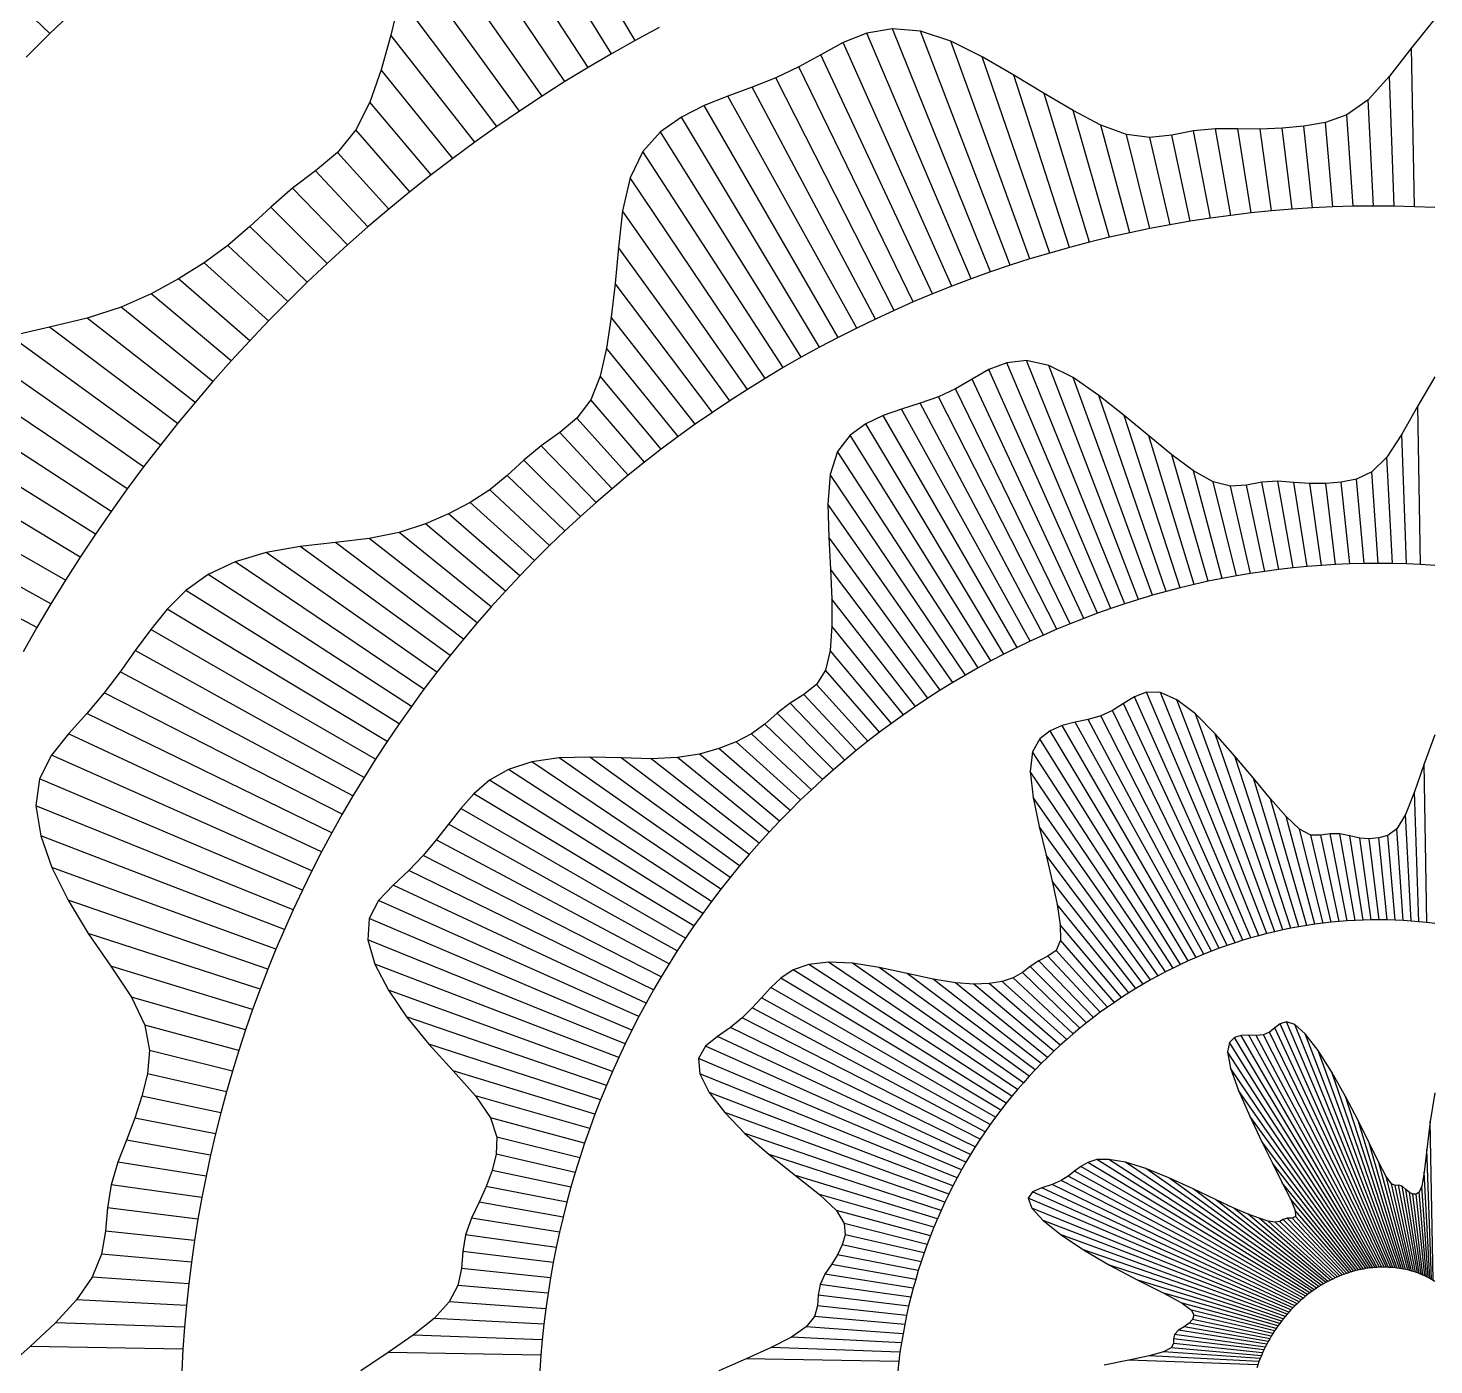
# Model space of a CAD drawing. Header units: metres. Extents: x -31.2 to 28.9, y -27.4 to 29.9.
# Drawn here: x -19.65 to -0.01, y 0.08 to 18.76 of the extents above; entities that cross this region are included whole.
import ezdxf

# ---------------------------------------------------------------- set-up
doc = ezdxf.new("R2010")
doc.units = ezdxf.units.M
for name, color, linetype in [('Fill', 3, 'Continuous'), ('Inner', 2, 'Continuous'), ('Outer', 1, 'Continuous')]:
    doc.layers.add(name, color=color, linetype=linetype)

msp = doc.modelspace()

# ---------------------------------------------------------------- linework, layer by layer
at = {"layer": 'Fill'}
for p, q in [((-11.166, 18.584), (-13.097, 21.798)), ((-11.496, 18.398), (-13.465, 21.549)), ((-11.823, 18.206), (-13.785, 21.227)), ((-12.147, 18.009), (-14.035, 20.808)), ((-12.467, 17.805), (-14.212, 20.297)), ((-12.784, 17.596), (-14.34, 19.738)), ((-19.342, 18.679), (-20.146, 19.455)), ((-13.098, 17.381), (-14.455, 19.182)), ((-13.408, 17.161), (-14.578, 18.659)), ((-6.474, 15.252), (-7.931, 18.685)), ((-6.202, 15.35), (-7.574, 18.747)), ((-5.928, 15.443), (-7.182, 18.711)), ((-6.745, 15.15), (-8.26, 18.552)), ((-5.653, 15.531), (-6.759, 18.571)), ((-0.284, 16.261), (-0.323, 18.48)), ((-7.014, 15.042), (-8.573, 18.384)), ((-5.376, 15.614), (-6.319, 18.353)), ((-13.714, 16.935), (-14.715, 18.171)), ((-7.282, 14.93), (-8.883, 18.213)), ((-5.099, 15.692), (-5.88, 18.098)), ((-0.568, 16.268), (-0.631, 18.082)), ((-7.811, 14.691), (-9.533, 17.93)), ((-7.548, 14.813), (-9.202, 18.06)), ((-14.016, 16.704), (-14.871, 17.723)), ((-8.333, 14.434), (-10.203, 17.673)), ((-8.073, 14.565), (-9.871, 17.807)), ((-4.82, 15.766), (-5.455, 17.842)), ((-0.853, 16.269), (-0.931, 17.755)), ((-8.591, 14.298), (-10.522, 17.512)), ((-4.54, 15.834), (-5.048, 17.603)), ((-1.137, 16.266), (-1.227, 17.544)), ((-14.315, 16.467), (-15.069, 17.334)), ((-8.847, 14.158), (-10.815, 17.308)), ((-4.26, 15.898), (-4.663, 17.401)), ((-3.13, 16.101), (-3.367, 17.32)), ((-2.846, 16.14), (-3.059, 17.35)), ((-2.562, 16.173), (-2.748, 17.348)), ((-2.277, 16.202), (-2.438, 17.344)), ((-1.992, 16.225), (-2.131, 17.358)), ((-1.707, 16.244), (-1.828, 17.388)), ((-1.422, 16.257), (-1.526, 17.437)), ((-3.978, 15.956), (-4.305, 17.268)), ((-3.696, 16.009), (-3.977, 17.227)), ((-3.413, 16.058), (-3.669, 17.262)), ((-14.609, 16.225), (-15.325, 17.02)), ((-9.1, 14.013), (-11.062, 17.034)), ((-14.9, 15.978), (-15.631, 16.762)), ((-15.186, 15.726), (-15.951, 16.518)), ((-9.351, 13.863), (-11.239, 16.663)), ((-15.468, 15.468), (-16.256, 16.256)), ((-9.599, 13.709), (-11.345, 16.202)), ((-15.746, 15.205), (-16.549, 15.982)), ((-16.019, 14.938), (-16.855, 15.718)), ((-9.845, 13.551), (-11.401, 15.692)), ((-16.287, 14.665), (-17.187, 15.476)), ((-16.551, 14.388), (-17.545, 15.252)), ((-10.089, 13.388), (-11.446, 15.189)), ((-16.81, 14.106), (-17.927, 15.043)), ((-17.065, 13.819), (-18.348, 14.858)), ((-17.559, 13.232), (-19.348, 14.579)), ((-17.314, 13.527), (-18.823, 14.706)), ((-10.329, 13.221), (-11.5, 14.719)), ((-17.798, 12.931), (-19.892, 14.452)), ((-18.033, 12.627), (-20.419, 14.297)), ((-10.567, 13.05), (-11.568, 14.285)), ((-18.262, 12.318), (-20.901, 14.098)), ((-4.711, 10.582), (-6.226, 13.985)), ((-4.521, 10.65), (-5.978, 14.082)), ((-4.329, 10.714), (-5.701, 14.111)), ((-4.136, 10.775), (-5.391, 14.043)), ((-18.486, 12.005), (-21.323, 13.847)), ((-10.802, 12.874), (-11.657, 13.893)), ((-4.901, 10.511), (-6.46, 13.853)), ((-3.943, 10.833), (-5.049, 13.873)), ((-18.704, 11.688), (-21.682, 13.549)), ((-11.035, 12.694), (-11.788, 13.561)), ((-5.278, 10.358), (-6.932, 13.605)), ((-5.09, 10.436), (-6.691, 13.719)), ((-3.749, 10.887), (-4.692, 13.626)), ((-5.649, 10.192), (-7.446, 13.434)), ((-5.464, 10.277), (-7.186, 13.515)), ((-0.197, 11.262), (-0.235, 13.481)), ((-18.917, 11.367), (-21.989, 13.213)), ((-11.264, 12.51), (-11.98, 13.305)), ((-6.016, 10.012), (-7.947, 13.226)), ((-5.833, 10.104), (-7.703, 13.342)), ((-3.554, 10.937), (-4.335, 13.343)), ((-11.49, 12.321), (-12.221, 13.106)), ((-6.197, 9.917), (-8.166, 13.068)), ((-3.358, 10.984), (-3.993, 13.06)), ((-0.394, 11.271), (-0.457, 13.085)), ((-19.125, 11.042), (-22.263, 12.854)), ((-11.713, 12.129), (-12.478, 12.921)), ((-6.377, 9.819), (-8.339, 12.84)), ((-3.162, 11.028), (-3.669, 12.797)), ((-11.932, 11.932), (-12.72, 12.72)), ((-2.966, 11.068), (-3.369, 12.571)), ((-0.591, 11.276), (-0.669, 12.762)), ((-19.327, 10.713), (-22.522, 12.484)), ((-12.149, 11.732), (-12.953, 12.508)), ((-6.555, 9.718), (-8.443, 12.518)), ((-2.769, 11.104), (-3.096, 12.416)), ((-2.374, 11.167), (-2.63, 12.372)), ((-2.176, 11.193), (-2.413, 12.412)), ((-1.978, 11.216), (-2.191, 12.426)), ((-1.779, 11.235), (-1.966, 12.41)), ((-1.581, 11.251), (-1.742, 12.393)), ((-1.383, 11.263), (-1.522, 12.395)), ((-1.185, 11.271), (-1.305, 12.415)), ((-0.987, 11.276), (-1.09, 12.456)), ((-0.789, 11.278), (-0.878, 12.556)), ((-12.362, 11.528), (-13.198, 12.308)), ((-2.571, 11.138), (-2.852, 12.355)), ((-19.523, 10.381), (-22.777, 12.111)), ((-12.572, 11.319), (-13.472, 12.13)), ((-6.732, 9.614), (-8.477, 12.106)), ((-12.98, 10.892), (-14.097, 11.829)), ((-12.778, 11.107), (-13.772, 11.971)), ((-13.374, 10.449), (-14.883, 11.628)), ((-13.179, 10.672), (-14.462, 11.711)), ((-6.906, 9.506), (-8.462, 11.647)), ((-13.937, 9.759), (-16.323, 11.43)), ((-13.753, 9.992), (-15.847, 11.513)), ((-13.566, 10.222), (-15.354, 11.57)), ((-14.117, 9.522), (-16.755, 11.302)), ((-7.08, 9.395), (-8.437, 11.196)), ((-14.292, 9.282), (-17.129, 11.124)), ((-14.464, 9.038), (-17.442, 10.899)), ((-14.631, 8.791), (-17.704, 10.637)), ((-7.251, 9.281), (-8.421, 10.779)), ((-14.795, 8.542), (-17.933, 10.354)), ((-7.421, 9.164), (-8.421, 10.4)), ((-14.954, 8.289), (-18.149, 10.06)), ((-7.588, 9.044), (-8.443, 10.062)), ((-15.108, 8.033), (-18.362, 9.763)), ((-7.754, 8.92), (-8.508, 9.787)), ((-15.258, 7.775), (-18.584, 9.469)), ((-8.08, 8.665), (-8.811, 9.449)), ((-7.918, 8.794), (-8.634, 9.589)), ((-2.567, 6.047), (-4.024, 9.48)), ((-2.456, 6.078), (-3.828, 9.475)), ((-8.239, 8.532), (-9.004, 9.324)), ((-2.788, 5.979), (-4.346, 9.321)), ((-2.678, 6.014), (-4.193, 9.417)), ((-2.344, 6.107), (-3.599, 9.375)), ((-15.404, 7.513), (-18.824, 9.181)), ((-8.552, 8.259), (-9.356, 9.035)), ((-8.397, 8.397), (-9.185, 9.185)), ((-3.225, 5.819), (-5.022, 9.061)), ((-3.117, 5.862), (-4.839, 9.1)), ((-3.008, 5.903), (-4.662, 9.15)), ((-2.898, 5.942), (-4.499, 9.225)), ((-2.233, 6.134), (-3.339, 9.175)), ((-15.546, 7.249), (-19.08, 8.897)), ((-8.705, 8.118), (-9.541, 8.898)), ((-3.441, 5.726), (-5.372, 8.94)), ((-3.333, 5.774), (-5.203, 9.012)), ((-2.121, 6.159), (-3.064, 8.898)), ((-9.004, 7.827), (-9.998, 8.691)), ((-8.856, 7.974), (-9.756, 8.784)), ((-3.654, 5.626), (-5.615, 8.647)), ((-3.548, 5.677), (-5.516, 8.828)), ((-15.683, 6.982), (-19.319, 8.601)), ((-9.971, 6.726), (-12.61, 8.506)), ((-9.841, 6.891), (-12.227, 8.562)), ((-9.708, 7.053), (-11.802, 8.574)), ((-9.573, 7.213), (-11.361, 8.561)), ((-9.434, 7.371), (-10.943, 8.55)), ((-9.293, 7.526), (-10.577, 8.565)), ((-9.15, 7.678), (-10.267, 8.615)), ((-2.009, 6.182), (-2.79, 8.588)), ((-0.109, 6.263), (-0.148, 8.481)), ((-15.815, 6.713), (-19.485, 8.271)), ((-10.224, 6.388), (-13.202, 8.249)), ((-10.099, 6.558), (-12.936, 8.401)), ((-3.759, 5.573), (-5.648, 8.373)), ((-1.896, 6.203), (-2.531, 8.279)), ((-10.346, 6.216), (-13.418, 8.062)), ((-0.219, 6.274), (-0.282, 8.088)), ((-15.942, 6.441), (-19.536, 7.893)), ((-3.864, 5.518), (-5.609, 8.01)), ((-1.784, 6.221), (-2.291, 7.99)), ((-10.464, 6.042), (-13.603, 7.854)), ((-1.672, 6.238), (-2.074, 7.742)), ((-0.329, 6.283), (-0.407, 7.769)), ((-16.065, 6.167), (-19.469, 7.474)), ((-10.58, 5.865), (-13.776, 7.636)), ((-3.968, 5.461), (-5.523, 7.602)), ((-1.559, 6.253), (-1.886, 7.565)), ((-1.447, 6.266), (-1.728, 7.483)), ((-1.334, 6.276), (-1.59, 7.481)), ((-1.222, 6.285), (-1.459, 7.503)), ((-1.109, 6.292), (-1.323, 7.502)), ((-0.997, 6.297), (-1.183, 7.471)), ((-0.551, 6.295), (-0.654, 7.476)), ((-0.44, 6.29), (-0.529, 7.569)), ((-10.693, 5.686), (-13.948, 7.416)), ((-0.885, 6.299), (-1.046, 7.442)), ((-0.774, 6.3), (-0.913, 7.433)), ((-0.662, 6.299), (-0.782, 7.443)), ((-10.803, 5.505), (-14.129, 7.199)), ((-4.071, 5.402), (-5.427, 7.202)), ((-16.184, 5.89), (-19.313, 7.029)), ((-10.91, 5.321), (-14.33, 6.989)), ((-11.014, 5.136), (-14.548, 6.784)), ((-4.173, 5.341), (-5.343, 6.839)), ((-16.297, 5.612), (-19.088, 6.573)), ((-11.115, 4.949), (-14.751, 6.568)), ((-4.274, 5.278), (-5.275, 6.514)), ((-11.212, 4.759), (-14.883, 6.317)), ((-16.406, 5.331), (-18.805, 6.11)), ((-4.375, 5.213), (-5.229, 6.232)), ((-11.306, 4.568), (-14.9, 6.02)), ((-4.474, 5.147), (-5.228, 6.014)), ((-5.826, 3.93), (-8.465, 5.71)), ((-4.766, 4.935), (-5.531, 5.728)), ((-4.67, 5.008), (-5.401, 5.792)), ((-4.572, 5.078), (-5.288, 5.873)), ((-16.51, 5.047), (-18.49, 5.653)), ((-11.397, 4.375), (-14.801, 5.682)), ((-5.983, 3.739), (-8.961, 5.6)), ((-5.906, 3.835), (-8.742, 5.677)), ((-5.745, 4.023), (-8.132, 5.694)), ((-5.663, 4.114), (-7.757, 5.635)), ((-5.579, 4.204), (-7.368, 5.552)), ((-4.955, 4.785), (-5.759, 5.562)), ((-4.861, 4.861), (-5.649, 5.649)), ((-11.485, 4.18), (-14.614, 5.319)), ((-6.134, 3.542), (-9.273, 5.354)), ((-6.06, 3.641), (-9.132, 5.487)), ((-5.494, 4.293), (-7.003, 5.471)), ((-5.408, 4.379), (-6.691, 5.418)), ((-5.32, 4.464), (-6.437, 5.401)), ((-5.231, 4.547), (-6.224, 5.411)), ((-5.14, 4.628), (-6.04, 5.439)), ((-5.048, 4.708), (-5.885, 5.488)), ((-16.608, 4.762), (-18.204, 5.22)), ((-6.207, 3.441), (-9.402, 5.212)), ((-11.569, 3.984), (-14.36, 4.945)), ((-6.348, 3.235), (-9.674, 4.929)), ((-6.279, 3.338), (-9.533, 5.069)), ((-16.702, 4.475), (-18.016, 4.827)), ((-6.416, 3.129), (-9.836, 4.797)), ((-0.706, 1.448), (-2.307, 4.731)), ((-0.675, 1.448), (-2.233, 4.79)), ((-0.644, 1.446), (-2.159, 4.849)), ((-0.613, 1.445), (-2.07, 4.877)), ((-0.583, 1.442), (-1.955, 4.839)), ((-11.65, 3.785), (-14.05, 4.565)), ((-6.547, 2.915), (-10.183, 4.534)), ((-6.483, 3.023), (-10.016, 4.671)), ((-0.898, 1.437), (-2.867, 4.588)), ((-0.866, 1.441), (-2.797, 4.655)), ((-0.833, 1.443), (-2.703, 4.682)), ((-0.801, 1.446), (-2.598, 4.688)), ((-0.769, 1.447), (-2.491, 4.685)), ((-0.738, 1.448), (-2.392, 4.695)), ((-0.552, 1.439), (-1.807, 4.707)), ((-16.792, 4.187), (-17.95, 4.476)), ((-6.61, 2.806), (-10.28, 4.364)), ((-0.93, 1.433), (-2.892, 4.454)), ((-0.523, 1.436), (-1.629, 4.476)), ((-16.876, 3.896), (-17.98, 4.151)), ((-11.728, 3.586), (-13.709, 4.191)), ((-6.671, 2.695), (-10.264, 4.147)), ((-0.963, 1.428), (-2.852, 4.228)), ((-0.493, 1.431), (-1.436, 4.17)), ((-16.955, 3.604), (-18.056, 3.838)), ((-11.802, 3.384), (-13.398, 3.842)), ((-6.73, 2.583), (-10.134, 3.89)), ((-0.996, 1.422), (-2.741, 3.914)), ((-0.464, 1.427), (-1.245, 3.832)), ((-6.787, 2.47), (-9.916, 3.609)), ((-1.029, 1.416), (-2.584, 3.557)), ((-17.029, 3.31), (-18.155, 3.529)), ((-11.873, 3.181), (-13.186, 3.533)), ((-0.434, 1.421), (-1.069, 3.497)), ((-0.022, 1.264), (-0.061, 3.482)), ((-17.097, 3.015), (-18.272, 3.222)), ((-11.94, 2.977), (-13.099, 3.266)), ((-6.842, 2.356), (-9.633, 3.317)), ((-1.062, 1.409), (-2.418, 3.209)), ((-0.406, 1.415), (-0.913, 3.184)), ((-12.004, 2.771), (-13.108, 3.026)), ((-6.895, 2.24), (-9.295, 3.02)), ((-1.743, 1.089), (-4.721, 2.95)), ((-1.712, 1.112), (-4.549, 2.954)), ((-0.045, 1.277), (-0.108, 3.091)), ((-17.161, 2.718), (-18.393, 2.913)), ((-12.064, 2.564), (-13.165, 2.798)), ((-1.834, 1.017), (-5.029, 2.788)), ((-1.804, 1.042), (-4.943, 2.854)), ((-1.774, 1.066), (-4.846, 2.912)), ((-1.681, 1.134), (-4.32, 2.914)), ((-1.65, 1.155), (-4.036, 2.826)), ((-1.095, 1.401), (-2.265, 2.899)), ((-0.377, 1.409), (-0.78, 2.912)), ((-0.068, 1.29), (-0.145, 2.776)), ((-17.22, 2.42), (-18.486, 2.598)), ((-12.12, 2.356), (-13.247, 2.575)), ((-6.946, 2.124), (-8.927, 2.729)), ((-1.951, 0.91), (-5.485, 2.558)), ((-1.922, 0.938), (-5.342, 2.605)), ((-1.893, 0.965), (-5.219, 2.659)), ((-1.864, 0.991), (-5.118, 2.721)), ((-1.618, 1.176), (-3.711, 2.697)), ((-1.128, 1.392), (-2.128, 2.628)), ((-0.349, 1.402), (-0.677, 2.713)), ((-0.322, 1.394), (-0.603, 2.611)), ((-0.295, 1.386), (-0.551, 2.59)), ((-0.268, 1.377), (-0.504, 2.595)), ((-0.241, 1.368), (-0.455, 2.578)), ((-0.091, 1.302), (-0.18, 2.581)), ((-6.996, 2.006), (-8.592, 2.464)), ((-2.007, 0.852), (-5.678, 2.41)), ((-1.979, 0.881), (-5.616, 2.5)), ((-1.586, 1.195), (-3.375, 2.543)), ((-1.554, 1.214), (-3.063, 2.393)), ((-1.161, 1.383), (-2.015, 2.402)), ((-0.215, 1.358), (-0.401, 2.533)), ((-0.189, 1.348), (-0.35, 2.49)), ((-0.164, 1.337), (-0.303, 2.47)), ((-0.139, 1.326), (-0.26, 2.47)), ((-0.115, 1.314), (-0.218, 2.495)), ((-17.273, 2.121), (-18.536, 2.276)), ((-12.173, 2.146), (-13.348, 2.354)), ((-7.043, 1.887), (-8.356, 2.239)), ((-2.035, 0.822), (-5.628, 2.274)), ((-1.522, 1.232), (-2.805, 2.272)), ((-1.49, 1.25), (-2.606, 2.187)), ((-1.194, 1.373), (-1.947, 2.24)), ((-12.223, 1.936), (-13.454, 2.131)), ((-7.089, 1.767), (-8.247, 2.056)), ((-2.062, 0.791), (-5.466, 2.098)), ((-1.457, 1.267), (-2.451, 2.131)), ((-1.424, 1.283), (-2.325, 2.093)), ((-1.392, 1.298), (-2.228, 2.078)), ((-1.359, 1.312), (-2.163, 2.088)), ((-1.326, 1.326), (-2.114, 2.114)), ((-1.293, 1.339), (-2.058, 2.131)), ((-1.26, 1.351), (-1.991, 2.135)), ((-1.227, 1.362), (-1.943, 2.158)), ((-17.321, 1.821), (-18.564, 1.951)), ((-12.268, 1.724), (-13.535, 1.902)), ((-7.132, 1.647), (-8.236, 1.901)), ((-2.088, 0.76), (-5.217, 1.899)), ((-17.364, 1.519), (-18.622, 1.629)), ((-12.31, 1.512), (-13.573, 1.667)), ((-7.212, 1.402), (-8.339, 1.621)), ((-7.173, 1.525), (-8.275, 1.759)), ((-2.114, 0.728), (-4.905, 1.689)), ((-12.349, 1.298), (-13.592, 1.429)), ((-7.249, 1.278), (-8.424, 1.485)), ((-2.14, 0.695), (-4.54, 1.475)), ((-17.402, 1.217), (-18.752, 1.311)), ((-12.383, 1.083), (-13.642, 1.193)), ((-7.317, 1.028), (-8.583, 1.206)), ((-7.284, 1.154), (-8.516, 1.349)), ((-2.165, 0.662), (-4.146, 1.268)), ((-17.434, 0.914), (-18.968, 0.994)), ((-7.348, 0.902), (-8.61, 1.057)), ((-2.19, 0.628), (-3.785, 1.085)), ((-12.414, 0.868), (-13.764, 0.962)), ((-7.376, 0.775), (-8.619, 0.906)), ((-2.214, 0.593), (-3.527, 0.945)), ((-2.237, 0.558), (-3.396, 0.847)), ((-17.462, 0.61), (-19.263, 0.673)), ((-12.441, 0.652), (-13.975, 0.732)), ((-7.426, 0.519), (-8.777, 0.614)), ((-7.402, 0.648), (-8.661, 0.758)), ((-2.325, 0.41), (-3.5, 0.617)), ((-2.304, 0.448), (-3.431, 0.667)), ((-2.282, 0.485), (-3.384, 0.719)), ((-2.26, 0.522), (-3.364, 0.777)), ((-12.465, 0.435), (-14.266, 0.498)), ((-7.448, 0.39), (-8.982, 0.471)), ((-2.385, 0.293), (-3.647, 0.448)), ((-2.366, 0.332), (-3.632, 0.51)), ((-2.346, 0.372), (-3.577, 0.567)), ((-17.483, 0.305), (-19.616, 0.342)), ((-12.484, 0.218), (-14.617, 0.255)), ((-7.468, 0.261), (-9.269, 0.324)), ((-2.455, 0.129), (-3.989, 0.209)), ((-2.438, 0.171), (-3.789, 0.265)), ((-2.421, 0.212), (-3.68, 0.322)), ((-2.403, 0.253), (-3.647, 0.383)), ((-7.485, 0.131), (-9.617, 0.168)), ((-2.471, 0.086), (-4.272, 0.149))]:
    msp.add_line(p, q, dxfattribs=at)
at = {"layer": 'Inner'}
for p, q in [((-19.003, 19.003), (-19.342, 18.679)), ((-19.342, 18.679), (-19.675, 18.348)), ((-10.833, 18.764), (-11.166, 18.584)), ((-11.166, 18.584), (-11.496, 18.398)), ((-11.496, 18.398), (-11.823, 18.206)), ((-11.823, 18.206), (-12.147, 18.009)), ((-12.147, 18.009), (-12.467, 17.805)), ((-12.467, 17.805), (-12.784, 17.596)), ((-12.784, 17.596), (-13.098, 17.381)), ((-13.098, 17.381), (-13.408, 17.161)), ((-13.408, 17.161), (-13.714, 16.935)), ((-13.714, 16.935), (-14.016, 16.704)), ((-14.016, 16.704), (-14.315, 16.467)), ((-14.315, 16.467), (-14.609, 16.225)), ((-14.609, 16.225), (-14.9, 15.978)), ((-3.13, 16.101), (-3.413, 16.058)), ((-2.846, 16.14), (-3.13, 16.101)), ((-2.562, 16.173), (-2.846, 16.14)), ((-2.277, 16.202), (-2.562, 16.173)), ((-1.992, 16.225), (-2.277, 16.202)), ((-1.707, 16.244), (-1.992, 16.225)), ((-1.422, 16.257), (-1.707, 16.244)), ((-1.137, 16.266), (-1.422, 16.257)), ((-0.853, 16.269), (-1.137, 16.266)), ((-0.568, 16.268), (-0.853, 16.269)), ((-0.284, 16.261), (-0.568, 16.268)), ((0, 16.25), (-0.284, 16.261)), ((-14.9, 15.978), (-15.186, 15.726)), ((-3.978, 15.956), (-4.26, 15.898)), ((-3.696, 16.009), (-3.978, 15.956)), ((-3.413, 16.058), (-3.696, 16.009)), ((-15.186, 15.726), (-15.468, 15.468)), ((-4.82, 15.766), (-5.099, 15.692)), ((-4.54, 15.834), (-4.82, 15.766)), ((-4.26, 15.898), (-4.54, 15.834)), ((-5.653, 15.531), (-5.928, 15.443)), ((-5.376, 15.614), (-5.653, 15.531)), ((-5.099, 15.692), (-5.376, 15.614)), ((-15.468, 15.468), (-15.746, 15.205)), ((-6.202, 15.35), (-6.474, 15.252)), ((-5.928, 15.443), (-6.202, 15.35)), ((-15.746, 15.205), (-16.019, 14.938)), ((-6.745, 15.15), (-7.014, 15.042)), ((-6.474, 15.252), (-6.745, 15.15)), ((-16.019, 14.938), (-16.287, 14.665)), ((-7.282, 14.93), (-7.548, 14.813)), ((-7.014, 15.042), (-7.282, 14.93)), ((-7.548, 14.813), (-7.811, 14.691)), ((-16.287, 14.665), (-16.551, 14.388)), ((-8.073, 14.565), (-8.333, 14.434)), ((-7.811, 14.691), (-8.073, 14.565)), ((-16.551, 14.388), (-16.81, 14.106)), ((-8.333, 14.434), (-8.591, 14.298)), ((-8.847, 14.158), (-9.1, 14.013)), ((-8.591, 14.298), (-8.847, 14.158)), ((-16.81, 14.106), (-17.065, 13.819)), ((-9.1, 14.013), (-9.351, 13.863)), ((-17.065, 13.819), (-17.314, 13.527)), ((-9.351, 13.863), (-9.599, 13.709)), ((-9.845, 13.551), (-10.089, 13.388)), ((-9.599, 13.709), (-9.845, 13.551)), ((-17.314, 13.527), (-17.559, 13.232)), ((-10.089, 13.388), (-10.329, 13.221)), ((-17.559, 13.232), (-17.798, 12.931)), ((-10.329, 13.221), (-10.567, 13.05)), ((-10.567, 13.05), (-10.802, 12.874)), ((-17.798, 12.931), (-18.033, 12.627)), ((-10.802, 12.874), (-11.035, 12.694)), ((-18.033, 12.627), (-18.262, 12.318)), ((-11.035, 12.694), (-11.264, 12.51)), ((-11.264, 12.51), (-11.49, 12.321)), ((-18.262, 12.318), (-18.486, 12.005)), ((-11.49, 12.321), (-11.713, 12.129)), ((-18.486, 12.005), (-18.704, 11.688)), ((-11.713, 12.129), (-11.932, 11.932)), ((-11.932, 11.932), (-12.149, 11.732)), ((-18.704, 11.688), (-18.917, 11.367)), ((-12.149, 11.732), (-12.362, 11.528)), ((-12.362, 11.528), (-12.572, 11.319)), ((-18.917, 11.367), (-19.125, 11.042)), ((-12.572, 11.319), (-12.778, 11.107)), ((-2.176, 11.193), (-2.374, 11.167)), ((-1.978, 11.216), (-2.176, 11.193)), ((-1.779, 11.235), (-1.978, 11.216)), ((-1.581, 11.251), (-1.779, 11.235)), ((-1.383, 11.263), (-1.581, 11.251)), ((-1.185, 11.271), (-1.383, 11.263)), ((-0.987, 11.276), (-1.185, 11.271)), ((-0.789, 11.278), (-0.987, 11.276)), ((-0.591, 11.276), (-0.789, 11.278)), ((-0.394, 11.271), (-0.591, 11.276)), ((-0.197, 11.262), (-0.394, 11.271)), ((0, 11.25), (-0.197, 11.262)), ((-19.125, 11.042), (-19.327, 10.713)), ((-12.778, 11.107), (-12.98, 10.892)), ((-3.162, 11.028), (-3.358, 10.984)), ((-2.966, 11.068), (-3.162, 11.028)), ((-2.769, 11.104), (-2.966, 11.068)), ((-2.571, 11.138), (-2.769, 11.104)), ((-2.374, 11.167), (-2.571, 11.138)), ((-12.98, 10.892), (-13.179, 10.672)), ((-3.943, 10.833), (-4.136, 10.775)), ((-3.749, 10.887), (-3.943, 10.833)), ((-3.554, 10.937), (-3.749, 10.887)), ((-3.358, 10.984), (-3.554, 10.937)), ((-19.327, 10.713), (-19.523, 10.381)), ((-13.179, 10.672), (-13.374, 10.449)), ((-4.521, 10.65), (-4.711, 10.582)), ((-4.329, 10.714), (-4.521, 10.65)), ((-4.136, 10.775), (-4.329, 10.714)), ((-13.374, 10.449), (-13.566, 10.222)), ((-5.09, 10.436), (-5.278, 10.358)), ((-4.901, 10.511), (-5.09, 10.436)), ((-4.711, 10.582), (-4.901, 10.511)), ((-19.523, 10.381), (-19.714, 10.045)), ((-13.566, 10.222), (-13.753, 9.992)), ((-5.464, 10.277), (-5.649, 10.192)), ((-5.278, 10.358), (-5.464, 10.277)), ((-5.833, 10.104), (-6.016, 10.012)), ((-5.649, 10.192), (-5.833, 10.104)), ((-13.753, 9.992), (-13.937, 9.759)), ((-6.377, 9.819), (-6.555, 9.718)), ((-6.197, 9.917), (-6.377, 9.819)), ((-6.016, 10.012), (-6.197, 9.917)), ((-13.937, 9.759), (-14.117, 9.522)), ((-6.555, 9.718), (-6.732, 9.614)), ((-14.117, 9.522), (-14.292, 9.282)), ((-6.906, 9.506), (-7.08, 9.395)), ((-6.732, 9.614), (-6.906, 9.506)), ((-14.292, 9.282), (-14.464, 9.038)), ((-7.251, 9.281), (-7.421, 9.164)), ((-7.08, 9.395), (-7.251, 9.281)), ((-14.464, 9.038), (-14.631, 8.791)), ((-7.588, 9.044), (-7.754, 8.92)), ((-7.421, 9.164), (-7.588, 9.044)), ((-7.754, 8.92), (-7.918, 8.794)), ((-14.631, 8.791), (-14.795, 8.542)), ((-8.08, 8.665), (-8.239, 8.532)), ((-7.918, 8.794), (-8.08, 8.665)), ((-14.795, 8.542), (-14.954, 8.289)), ((-8.239, 8.532), (-8.397, 8.397)), ((-14.954, 8.289), (-15.108, 8.033)), ((-8.552, 8.259), (-8.705, 8.118)), ((-8.397, 8.397), (-8.552, 8.259)), ((-8.705, 8.118), (-8.856, 7.974)), ((-15.108, 8.033), (-15.258, 7.775)), ((-8.856, 7.974), (-9.004, 7.827)), ((-15.258, 7.775), (-15.404, 7.513)), ((-9.15, 7.678), (-9.293, 7.526)), ((-9.004, 7.827), (-9.15, 7.678)), ((-15.404, 7.513), (-15.546, 7.249)), ((-9.293, 7.526), (-9.434, 7.371)), ((-9.434, 7.371), (-9.573, 7.213)), ((-15.546, 7.249), (-15.683, 6.982)), ((-9.573, 7.213), (-9.708, 7.053)), ((-15.683, 6.982), (-15.815, 6.713)), ((-9.841, 6.891), (-9.971, 6.726)), ((-9.708, 7.053), (-9.841, 6.891)), ((-15.815, 6.713), (-15.942, 6.441)), ((-9.971, 6.726), (-10.099, 6.558)), ((-10.099, 6.558), (-10.224, 6.388)), ((-15.942, 6.441), (-16.065, 6.167)), ((-10.224, 6.388), (-10.346, 6.216)), ((-1.222, 6.285), (-1.334, 6.276)), ((-1.109, 6.292), (-1.222, 6.285)), ((-0.997, 6.297), (-1.109, 6.292)), ((-0.885, 6.299), (-0.997, 6.297)), ((-0.774, 6.3), (-0.885, 6.299)), ((-0.662, 6.299), (-0.774, 6.3)), ((-0.551, 6.295), (-0.662, 6.299)), ((-0.44, 6.29), (-0.551, 6.295)), ((-0.329, 6.283), (-0.44, 6.29)), ((-16.065, 6.167), (-16.184, 5.89)), ((-10.346, 6.216), (-10.464, 6.042)), ((-2.344, 6.107), (-2.456, 6.078)), ((-2.233, 6.134), (-2.344, 6.107)), ((-2.121, 6.159), (-2.233, 6.134)), ((-2.009, 6.182), (-2.121, 6.159)), ((-1.896, 6.203), (-2.009, 6.182)), ((-1.784, 6.221), (-1.896, 6.203)), ((-1.672, 6.238), (-1.784, 6.221)), ((-1.559, 6.253), (-1.672, 6.238)), ((-1.447, 6.266), (-1.559, 6.253)), ((-1.334, 6.276), (-1.447, 6.266)), ((-0.219, 6.274), (-0.329, 6.283)), ((-0.109, 6.263), (-0.219, 6.274)), ((0, 6.25), (-0.109, 6.263)), ((-10.464, 6.042), (-10.58, 5.865)), ((-3.008, 5.903), (-3.117, 5.862)), ((-2.898, 5.942), (-3.008, 5.903)), ((-2.788, 5.979), (-2.898, 5.942)), ((-2.678, 6.014), (-2.788, 5.979)), ((-2.567, 6.047), (-2.678, 6.014)), ((-2.456, 6.078), (-2.567, 6.047)), ((-16.184, 5.89), (-16.297, 5.612)), ((-10.58, 5.865), (-10.693, 5.686)), ((-3.441, 5.726), (-3.548, 5.677)), ((-3.333, 5.774), (-3.441, 5.726)), ((-3.225, 5.819), (-3.333, 5.774)), ((-3.117, 5.862), (-3.225, 5.819)), ((-16.297, 5.612), (-16.406, 5.331)), ((-10.803, 5.505), (-10.91, 5.321)), ((-10.693, 5.686), (-10.803, 5.505)), ((-3.864, 5.518), (-3.968, 5.461)), ((-3.759, 5.573), (-3.864, 5.518)), ((-3.654, 5.626), (-3.759, 5.573)), ((-3.548, 5.677), (-3.654, 5.626)), ((-16.406, 5.331), (-16.51, 5.047)), ((-10.91, 5.321), (-11.014, 5.136)), ((-4.173, 5.341), (-4.274, 5.278)), ((-4.071, 5.402), (-4.173, 5.341)), ((-3.968, 5.461), (-4.071, 5.402)), ((-11.014, 5.136), (-11.115, 4.949)), ((-4.474, 5.147), (-4.572, 5.078)), ((-4.375, 5.213), (-4.474, 5.147)), ((-4.274, 5.278), (-4.375, 5.213)), ((-16.51, 5.047), (-16.608, 4.762)), ((-11.115, 4.949), (-11.212, 4.759)), ((-4.766, 4.935), (-4.861, 4.861)), ((-4.67, 5.008), (-4.766, 4.935)), ((-4.572, 5.078), (-4.67, 5.008)), ((-16.608, 4.762), (-16.702, 4.475)), ((-11.212, 4.759), (-11.306, 4.568)), ((-4.955, 4.785), (-5.048, 4.708)), ((-4.861, 4.861), (-4.955, 4.785)), ((-11.306, 4.568), (-11.397, 4.375)), ((-5.231, 4.547), (-5.32, 4.464)), ((-5.14, 4.628), (-5.231, 4.547)), ((-5.048, 4.708), (-5.14, 4.628)), ((-16.702, 4.475), (-16.792, 4.187)), ((-11.397, 4.375), (-11.485, 4.18)), ((-5.408, 4.379), (-5.494, 4.293)), ((-5.32, 4.464), (-5.408, 4.379)), ((-16.792, 4.187), (-16.876, 3.896)), ((-11.485, 4.18), (-11.569, 3.984)), ((-5.579, 4.204), (-5.663, 4.114)), ((-5.494, 4.293), (-5.579, 4.204)), ((-11.569, 3.984), (-11.65, 3.785)), ((-5.826, 3.93), (-5.906, 3.835)), ((-5.745, 4.023), (-5.826, 3.93)), ((-5.663, 4.114), (-5.745, 4.023)), ((-16.876, 3.896), (-16.955, 3.604)), ((-11.65, 3.785), (-11.728, 3.586)), ((-5.983, 3.739), (-6.06, 3.641)), ((-5.906, 3.835), (-5.983, 3.739)), ((-16.955, 3.604), (-17.029, 3.31)), ((-11.728, 3.586), (-11.802, 3.384)), ((-6.134, 3.542), (-6.207, 3.441)), ((-6.06, 3.641), (-6.134, 3.542)), ((-11.802, 3.384), (-11.873, 3.181)), ((-6.279, 3.338), (-6.348, 3.235)), ((-6.207, 3.441), (-6.279, 3.338)), ((-17.029, 3.31), (-17.097, 3.015)), ((-11.873, 3.181), (-11.94, 2.977)), ((-6.348, 3.235), (-6.416, 3.129)), ((-17.097, 3.015), (-17.161, 2.718)), ((-11.94, 2.977), (-12.004, 2.771)), ((-6.483, 3.023), (-6.547, 2.915)), ((-6.416, 3.129), (-6.483, 3.023)), ((-12.004, 2.771), (-12.064, 2.564)), ((-6.61, 2.806), (-6.671, 2.695)), ((-6.547, 2.915), (-6.61, 2.806)), ((-17.161, 2.718), (-17.22, 2.42)), ((-12.064, 2.564), (-12.12, 2.356)), ((-6.73, 2.583), (-6.787, 2.47)), ((-6.671, 2.695), (-6.73, 2.583)), ((-17.22, 2.42), (-17.273, 2.121)), ((-6.787, 2.47), (-6.842, 2.356)), ((-12.12, 2.356), (-12.173, 2.146)), ((-6.895, 2.24), (-6.946, 2.124)), ((-6.842, 2.356), (-6.895, 2.24)), ((-17.273, 2.121), (-17.321, 1.821)), ((-12.173, 2.146), (-12.223, 1.936)), ((-6.996, 2.006), (-7.043, 1.887)), ((-6.946, 2.124), (-6.996, 2.006)), ((-17.321, 1.821), (-17.364, 1.519)), ((-12.223, 1.936), (-12.268, 1.724)), ((-7.089, 1.767), (-7.132, 1.647)), ((-7.043, 1.887), (-7.089, 1.767)), ((-12.268, 1.724), (-12.31, 1.512)), ((-7.132, 1.647), (-7.173, 1.525)), ((-17.364, 1.519), (-17.402, 1.217)), ((-12.31, 1.512), (-12.349, 1.298)), ((-7.212, 1.402), (-7.249, 1.278)), ((-7.173, 1.525), (-7.212, 1.402)), ((-1.161, 1.383), (-1.194, 1.373)), ((-1.128, 1.392), (-1.161, 1.383)), ((-1.095, 1.401), (-1.128, 1.392)), ((-1.062, 1.409), (-1.095, 1.401)), ((-1.029, 1.416), (-1.062, 1.409)), ((-0.996, 1.422), (-1.029, 1.416)), ((-0.963, 1.428), (-0.996, 1.422)), ((-0.93, 1.433), (-0.963, 1.428)), ((-0.898, 1.437), (-0.93, 1.433)), ((-0.866, 1.441), (-0.898, 1.437)), ((-0.833, 1.443), (-0.866, 1.441)), ((-0.801, 1.446), (-0.833, 1.443)), ((-0.769, 1.447), (-0.801, 1.446)), ((-0.738, 1.448), (-0.769, 1.447)), ((-0.706, 1.448), (-0.738, 1.448)), ((-0.675, 1.448), (-0.706, 1.448)), ((-0.644, 1.446), (-0.675, 1.448)), ((-0.613, 1.445), (-0.644, 1.446)), ((-0.583, 1.442), (-0.613, 1.445)), ((-0.552, 1.439), (-0.583, 1.442)), ((-0.523, 1.436), (-0.552, 1.439)), ((-0.493, 1.431), (-0.523, 1.436)), ((-0.464, 1.427), (-0.493, 1.431)), ((-0.434, 1.421), (-0.464, 1.427)), ((-0.406, 1.415), (-0.434, 1.421)), ((-0.377, 1.409), (-0.406, 1.415)), ((-0.349, 1.402), (-0.377, 1.409)), ((-0.322, 1.394), (-0.349, 1.402)), ((-0.295, 1.386), (-0.322, 1.394)), ((-0.268, 1.377), (-0.295, 1.386)), ((-0.241, 1.368), (-0.268, 1.377)), ((-17.402, 1.217), (-17.434, 0.914)), ((-12.349, 1.298), (-12.383, 1.083)), ((-7.249, 1.278), (-7.284, 1.154)), ((-1.586, 1.195), (-1.618, 1.176)), ((-1.554, 1.214), (-1.586, 1.195)), ((-1.522, 1.232), (-1.554, 1.214)), ((-1.49, 1.25), (-1.522, 1.232)), ((-1.457, 1.267), (-1.49, 1.25)), ((-1.424, 1.283), (-1.457, 1.267)), ((-1.392, 1.298), (-1.424, 1.283)), ((-1.359, 1.312), (-1.392, 1.298)), ((-1.326, 1.326), (-1.359, 1.312)), ((-1.293, 1.339), (-1.326, 1.326)), ((-1.26, 1.351), (-1.293, 1.339)), ((-1.227, 1.362), (-1.26, 1.351)), ((-1.194, 1.373), (-1.227, 1.362)), ((-0.215, 1.358), (-0.241, 1.368)), ((-0.189, 1.348), (-0.215, 1.358)), ((-0.164, 1.337), (-0.189, 1.348)), ((-0.139, 1.326), (-0.164, 1.337)), ((-0.115, 1.314), (-0.139, 1.326)), ((-0.091, 1.302), (-0.115, 1.314)), ((-0.068, 1.29), (-0.091, 1.302)), ((-0.045, 1.277), (-0.068, 1.29)), ((-0.022, 1.264), (-0.045, 1.277)), ((0, 1.25), (-0.022, 1.264)), ((-12.383, 1.083), (-12.414, 0.868)), ((-7.317, 1.028), (-7.348, 0.902)), ((-7.284, 1.154), (-7.317, 1.028)), ((-1.864, 0.991), (-1.893, 0.965)), ((-1.834, 1.017), (-1.864, 0.991)), ((-1.804, 1.042), (-1.834, 1.017)), ((-1.774, 1.066), (-1.804, 1.042)), ((-1.743, 1.089), (-1.774, 1.066)), ((-1.712, 1.112), (-1.743, 1.089)), ((-1.681, 1.134), (-1.712, 1.112)), ((-1.65, 1.155), (-1.681, 1.134)), ((-1.618, 1.176), (-1.65, 1.155)), ((-17.434, 0.914), (-17.462, 0.61)), ((-12.414, 0.868), (-12.441, 0.652)), ((-7.348, 0.902), (-7.376, 0.775)), ((-2.062, 0.791), (-2.088, 0.76)), ((-2.035, 0.822), (-2.062, 0.791)), ((-2.007, 0.852), (-2.035, 0.822)), ((-1.979, 0.881), (-2.007, 0.852)), ((-1.951, 0.91), (-1.979, 0.881)), ((-1.922, 0.938), (-1.951, 0.91)), ((-1.893, 0.965), (-1.922, 0.938)), ((-17.462, 0.61), (-17.483, 0.305)), ((-12.441, 0.652), (-12.465, 0.435)), ((-7.402, 0.648), (-7.426, 0.519)), ((-7.376, 0.775), (-7.402, 0.648)), ((-2.214, 0.593), (-2.237, 0.558)), ((-2.19, 0.628), (-2.214, 0.593)), ((-2.165, 0.662), (-2.19, 0.628)), ((-2.14, 0.695), (-2.165, 0.662)), ((-2.114, 0.728), (-2.14, 0.695)), ((-2.088, 0.76), (-2.114, 0.728)), ((-12.465, 0.435), (-12.484, 0.218)), ((-7.426, 0.519), (-7.448, 0.39)), ((-2.325, 0.41), (-2.346, 0.372)), ((-2.304, 0.448), (-2.325, 0.41)), ((-2.282, 0.485), (-2.304, 0.448)), ((-2.26, 0.522), (-2.282, 0.485)), ((-2.237, 0.558), (-2.26, 0.522)), ((-17.483, 0.305), (-17.5, 0)), ((-12.484, 0.218), (-12.5, 0)), ((-7.468, 0.261), (-7.485, 0.131)), ((-7.448, 0.39), (-7.468, 0.261)), ((-2.421, 0.212), (-2.438, 0.171)), ((-2.403, 0.253), (-2.421, 0.212)), ((-2.385, 0.293), (-2.403, 0.253)), ((-2.366, 0.332), (-2.385, 0.293)), ((-2.346, 0.372), (-2.366, 0.332)), ((-7.485, 0.131), (-7.5, 0)), ((-2.471, 0.086), (-2.486, 0.043)), ((-2.455, 0.129), (-2.471, 0.086)), ((-2.438, 0.171), (-2.455, 0.129))]:
    msp.add_line(p, q, dxfattribs=at)
at = {"layer": 'Outer'}
for p, q in [((-14.455, 19.182), (-14.578, 18.659)), ((0, 18.885), (-0.323, 18.48)), ((-14.578, 18.659), (-14.715, 18.171)), ((-7.931, 18.685), (-8.26, 18.552)), ((-7.574, 18.747), (-7.931, 18.685)), ((-7.182, 18.711), (-7.574, 18.747)), ((-6.759, 18.571), (-7.182, 18.711)), ((-8.26, 18.552), (-8.573, 18.384)), ((-6.319, 18.353), (-6.759, 18.571)), ((-0.323, 18.48), (-0.631, 18.082)), ((-8.573, 18.384), (-8.883, 18.213)), ((-5.88, 18.098), (-6.319, 18.353)), ((-14.715, 18.171), (-14.871, 17.723)), ((-8.883, 18.213), (-9.202, 18.06)), ((-5.455, 17.842), (-5.88, 18.098)), ((-0.631, 18.082), (-0.931, 17.755)), ((-9.533, 17.93), (-9.871, 17.807)), ((-9.202, 18.06), (-9.533, 17.93)), ((-14.871, 17.723), (-15.069, 17.334)), ((-10.203, 17.673), (-10.522, 17.512)), ((-9.871, 17.807), (-10.203, 17.673)), ((-5.048, 17.603), (-5.455, 17.842)), ((-0.931, 17.755), (-1.227, 17.544)), ((-10.522, 17.512), (-10.815, 17.308)), ((-4.663, 17.401), (-5.048, 17.603)), ((-1.227, 17.544), (-1.526, 17.437)), ((-15.069, 17.334), (-15.325, 17.02)), ((-10.815, 17.308), (-11.062, 17.034)), ((-4.305, 17.268), (-4.663, 17.401)), ((-3.367, 17.32), (-3.669, 17.262)), ((-3.059, 17.35), (-3.367, 17.32)), ((-2.748, 17.348), (-3.059, 17.35)), ((-2.438, 17.344), (-2.748, 17.348)), ((-2.131, 17.358), (-2.438, 17.344)), ((-1.828, 17.388), (-2.131, 17.358)), ((-1.526, 17.437), (-1.828, 17.388)), ((-3.977, 17.227), (-4.305, 17.268)), ((-3.669, 17.262), (-3.977, 17.227)), ((-15.325, 17.02), (-15.631, 16.762)), ((-11.062, 17.034), (-11.239, 16.663)), ((-15.631, 16.762), (-15.951, 16.518)), ((-15.951, 16.518), (-16.256, 16.256)), ((-11.239, 16.663), (-11.345, 16.202)), ((-16.256, 16.256), (-16.549, 15.982)), ((-11.345, 16.202), (-11.401, 15.692)), ((-16.549, 15.982), (-16.855, 15.718)), ((-16.855, 15.718), (-17.187, 15.476)), ((-11.401, 15.692), (-11.446, 15.189)), ((-17.187, 15.476), (-17.545, 15.252)), ((-17.545, 15.252), (-17.927, 15.043)), ((-11.446, 15.189), (-11.5, 14.719)), ((-17.927, 15.043), (-18.348, 14.858)), ((-18.348, 14.858), (-18.823, 14.706)), ((-19.348, 14.579), (-19.892, 14.452)), ((-18.823, 14.706), (-19.348, 14.579)), ((-11.5, 14.719), (-11.568, 14.285)), ((-11.568, 14.285), (-11.657, 13.893)), ((-6.226, 13.985), (-6.46, 13.853)), ((-5.978, 14.082), (-6.226, 13.985)), ((-5.701, 14.111), (-5.978, 14.082)), ((-5.391, 14.043), (-5.701, 14.111)), ((-5.049, 13.873), (-5.391, 14.043)), ((-11.657, 13.893), (-11.788, 13.561)), ((-6.46, 13.853), (-6.691, 13.719)), ((-4.692, 13.626), (-5.049, 13.873)), ((0, 13.885), (-0.235, 13.481)), ((-11.788, 13.561), (-11.98, 13.305)), ((-6.932, 13.605), (-7.186, 13.515)), ((-6.691, 13.719), (-6.932, 13.605)), ((-4.335, 13.343), (-4.692, 13.626)), ((-7.446, 13.434), (-7.703, 13.342)), ((-7.186, 13.515), (-7.446, 13.434)), ((-0.235, 13.481), (-0.457, 13.085)), ((-11.98, 13.305), (-12.221, 13.106)), ((-7.947, 13.226), (-8.166, 13.068)), ((-7.703, 13.342), (-7.947, 13.226)), ((-3.993, 13.06), (-4.335, 13.343)), ((-12.221, 13.106), (-12.478, 12.921)), ((-8.166, 13.068), (-8.339, 12.84)), ((-3.669, 12.797), (-3.993, 13.06)), ((-0.457, 13.085), (-0.669, 12.762)), ((-12.478, 12.921), (-12.72, 12.72)), ((-8.339, 12.84), (-8.443, 12.518)), ((-3.369, 12.571), (-3.669, 12.797)), ((-12.72, 12.72), (-12.953, 12.508)), ((-3.096, 12.416), (-3.369, 12.571)), ((-0.669, 12.762), (-0.878, 12.556)), ((-12.953, 12.508), (-13.198, 12.308)), ((-8.443, 12.518), (-8.477, 12.106)), ((-2.852, 12.355), (-3.096, 12.416)), ((-2.63, 12.372), (-2.852, 12.355)), ((-2.413, 12.412), (-2.63, 12.372)), ((-2.191, 12.426), (-2.413, 12.412)), ((-1.966, 12.41), (-2.191, 12.426)), ((-1.742, 12.393), (-1.966, 12.41)), ((-1.522, 12.395), (-1.742, 12.393)), ((-1.305, 12.415), (-1.522, 12.395)), ((-1.09, 12.456), (-1.305, 12.415)), ((-0.878, 12.556), (-1.09, 12.456)), ((-13.198, 12.308), (-13.472, 12.13)), ((-13.472, 12.13), (-13.772, 11.971)), ((-8.477, 12.106), (-8.462, 11.647)), ((-14.097, 11.829), (-14.462, 11.711)), ((-13.772, 11.971), (-14.097, 11.829)), ((-14.883, 11.628), (-15.354, 11.57)), ((-14.462, 11.711), (-14.883, 11.628)), ((-8.462, 11.647), (-8.437, 11.196)), ((-16.323, 11.43), (-16.755, 11.302)), ((-15.847, 11.513), (-16.323, 11.43)), ((-15.354, 11.57), (-15.847, 11.513)), ((-16.755, 11.302), (-17.129, 11.124)), ((-8.437, 11.196), (-8.421, 10.779)), ((-17.129, 11.124), (-17.442, 10.899)), ((-17.442, 10.899), (-17.704, 10.637)), ((-17.704, 10.637), (-17.933, 10.354)), ((-8.421, 10.779), (-8.421, 10.4)), ((-17.933, 10.354), (-18.149, 10.06)), ((-8.421, 10.4), (-8.443, 10.062)), ((-18.149, 10.06), (-18.362, 9.763)), ((-8.443, 10.062), (-8.508, 9.787)), ((-18.362, 9.763), (-18.584, 9.469)), ((-8.508, 9.787), (-8.634, 9.589)), ((-18.584, 9.469), (-18.824, 9.181)), ((-8.811, 9.449), (-9.004, 9.324)), ((-8.634, 9.589), (-8.811, 9.449)), ((-4.024, 9.48), (-4.193, 9.417)), ((-3.828, 9.475), (-4.024, 9.48)), ((-3.599, 9.375), (-3.828, 9.475)), ((-9.004, 9.324), (-9.185, 9.185)), ((-4.346, 9.321), (-4.499, 9.225)), ((-4.193, 9.417), (-4.346, 9.321)), ((-3.339, 9.175), (-3.599, 9.375)), ((-18.824, 9.181), (-19.08, 8.897)), ((-9.356, 9.035), (-9.541, 8.898)), ((-9.185, 9.185), (-9.356, 9.035)), ((-5.022, 9.061), (-5.203, 9.012)), ((-4.839, 9.1), (-5.022, 9.061)), ((-4.662, 9.15), (-4.839, 9.1)), ((-4.499, 9.225), (-4.662, 9.15)), ((-3.064, 8.898), (-3.339, 9.175)), ((-19.08, 8.897), (-19.319, 8.601)), ((-9.541, 8.898), (-9.756, 8.784)), ((-5.372, 8.94), (-5.516, 8.828)), ((-5.203, 9.012), (-5.372, 8.94)), ((-2.79, 8.588), (-3.064, 8.898)), ((0, 8.885), (-0.148, 8.481)), ((-9.998, 8.691), (-10.267, 8.615)), ((-9.756, 8.784), (-9.998, 8.691)), ((-5.615, 8.647), (-5.648, 8.373)), ((-5.516, 8.828), (-5.615, 8.647)), ((-19.319, 8.601), (-19.485, 8.271)), ((-12.61, 8.506), (-12.936, 8.401)), ((-12.227, 8.562), (-12.61, 8.506)), ((-11.802, 8.574), (-12.227, 8.562)), ((-11.361, 8.561), (-11.802, 8.574)), ((-10.943, 8.55), (-11.361, 8.561)), ((-10.577, 8.565), (-10.943, 8.55)), ((-10.267, 8.615), (-10.577, 8.565)), ((-2.531, 8.279), (-2.79, 8.588)), ((-0.148, 8.481), (-0.282, 8.088)), ((-19.485, 8.271), (-19.536, 7.893)), ((-13.202, 8.249), (-13.418, 8.062)), ((-12.936, 8.401), (-13.202, 8.249)), ((-5.648, 8.373), (-5.609, 8.01)), ((-2.291, 7.99), (-2.531, 8.279)), ((-13.418, 8.062), (-13.603, 7.854)), ((-0.282, 8.088), (-0.407, 7.769)), ((-19.536, 7.893), (-19.469, 7.474)), ((-5.609, 8.01), (-5.523, 7.602)), ((-2.074, 7.742), (-2.291, 7.99)), ((-13.603, 7.854), (-13.776, 7.636)), ((-1.886, 7.565), (-2.074, 7.742)), ((-0.407, 7.769), (-0.529, 7.569)), ((-19.469, 7.474), (-19.313, 7.029)), ((-13.776, 7.636), (-13.948, 7.416)), ((-5.523, 7.602), (-5.427, 7.202)), ((-1.728, 7.483), (-1.886, 7.565)), ((-1.59, 7.481), (-1.728, 7.483)), ((-1.459, 7.503), (-1.59, 7.481)), ((-1.323, 7.502), (-1.459, 7.503)), ((-1.183, 7.471), (-1.323, 7.502)), ((-1.046, 7.442), (-1.183, 7.471)), ((-0.654, 7.476), (-0.782, 7.443)), ((-0.529, 7.569), (-0.654, 7.476)), ((-13.948, 7.416), (-14.129, 7.199)), ((-0.913, 7.433), (-1.046, 7.442)), ((-0.782, 7.443), (-0.913, 7.433)), ((-14.129, 7.199), (-14.33, 6.989)), ((-5.427, 7.202), (-5.343, 6.839)), ((-19.313, 7.029), (-19.088, 6.573)), ((-14.33, 6.989), (-14.548, 6.784)), ((-14.548, 6.784), (-14.751, 6.568)), ((-5.343, 6.839), (-5.275, 6.514)), ((-19.088, 6.573), (-18.805, 6.11)), ((-14.751, 6.568), (-14.883, 6.317)), ((-5.275, 6.514), (-5.229, 6.232)), ((-14.883, 6.317), (-14.9, 6.02)), ((-18.805, 6.11), (-18.49, 5.653)), ((-5.229, 6.232), (-5.228, 6.014)), ((-14.9, 6.02), (-14.801, 5.682)), ((-5.228, 6.014), (-5.288, 5.873)), ((-8.465, 5.71), (-8.742, 5.677)), ((-8.132, 5.694), (-8.465, 5.71)), ((-5.531, 5.728), (-5.649, 5.649)), ((-5.401, 5.792), (-5.531, 5.728)), ((-5.288, 5.873), (-5.401, 5.792)), ((-18.49, 5.653), (-18.204, 5.22)), ((-14.801, 5.682), (-14.614, 5.319)), ((-8.961, 5.6), (-9.132, 5.487)), ((-8.742, 5.677), (-8.961, 5.6)), ((-7.757, 5.635), (-8.132, 5.694)), ((-7.368, 5.552), (-7.757, 5.635)), ((-7.003, 5.471), (-7.368, 5.552)), ((-5.759, 5.562), (-5.885, 5.488)), ((-5.649, 5.649), (-5.759, 5.562)), ((-14.614, 5.319), (-14.36, 4.945)), ((-9.273, 5.354), (-9.402, 5.212)), ((-9.132, 5.487), (-9.273, 5.354)), ((-6.691, 5.418), (-7.003, 5.471)), ((-6.437, 5.401), (-6.691, 5.418)), ((-6.224, 5.411), (-6.437, 5.401)), ((-6.04, 5.439), (-6.224, 5.411)), ((-5.885, 5.488), (-6.04, 5.439)), ((-18.204, 5.22), (-18.016, 4.827)), ((-9.402, 5.212), (-9.533, 5.069)), ((-14.36, 4.945), (-14.05, 4.565)), ((-9.674, 4.929), (-9.836, 4.797)), ((-9.533, 5.069), (-9.674, 4.929)), ((-18.016, 4.827), (-17.95, 4.476)), ((-9.836, 4.797), (-10.016, 4.671)), ((-2.307, 4.731), (-2.392, 4.695)), ((-2.233, 4.79), (-2.307, 4.731)), ((-2.159, 4.849), (-2.233, 4.79)), ((-2.07, 4.877), (-2.159, 4.849)), ((-1.955, 4.839), (-2.07, 4.877)), ((-1.807, 4.707), (-1.955, 4.839)), ((-14.05, 4.565), (-13.709, 4.191)), ((-10.183, 4.534), (-10.28, 4.364)), ((-10.016, 4.671), (-10.183, 4.534)), ((-2.867, 4.588), (-2.892, 4.454)), ((-2.797, 4.655), (-2.867, 4.588)), ((-2.703, 4.682), (-2.797, 4.655)), ((-2.598, 4.688), (-2.703, 4.682)), ((-2.491, 4.685), (-2.598, 4.688)), ((-2.392, 4.695), (-2.491, 4.685)), ((-1.629, 4.476), (-1.807, 4.707)), ((-17.95, 4.476), (-17.98, 4.151)), ((-10.28, 4.364), (-10.264, 4.147)), ((-2.892, 4.454), (-2.852, 4.228)), ((-1.436, 4.17), (-1.629, 4.476)), ((-17.98, 4.151), (-18.056, 3.838)), ((-13.709, 4.191), (-13.398, 3.842)), ((-10.264, 4.147), (-10.134, 3.89)), ((-2.852, 4.228), (-2.741, 3.914)), ((-1.245, 3.832), (-1.436, 4.17)), ((-18.056, 3.838), (-18.155, 3.529)), ((-13.398, 3.842), (-13.186, 3.533)), ((-10.134, 3.89), (-9.916, 3.609)), ((-2.741, 3.914), (-2.584, 3.557)), ((-1.069, 3.497), (-1.245, 3.832)), ((0, 3.885), (-0.061, 3.482)), ((-9.916, 3.609), (-9.633, 3.317)), ((-2.584, 3.557), (-2.418, 3.209)), ((-18.155, 3.529), (-18.272, 3.222)), ((-13.186, 3.533), (-13.099, 3.266)), ((-0.913, 3.184), (-1.069, 3.497)), ((-0.061, 3.482), (-0.108, 3.091)), ((-18.272, 3.222), (-18.393, 2.913)), ((-13.099, 3.266), (-13.108, 3.026)), ((-9.633, 3.317), (-9.295, 3.02)), ((-2.418, 3.209), (-2.265, 2.899)), ((-0.78, 2.912), (-0.913, 3.184)), ((-13.108, 3.026), (-13.165, 2.798)), ((-9.295, 3.02), (-8.927, 2.729)), ((-4.721, 2.95), (-4.846, 2.912)), ((-4.549, 2.954), (-4.721, 2.95)), ((-4.32, 2.914), (-4.549, 2.954)), ((-0.108, 3.091), (-0.145, 2.776)), ((-18.393, 2.913), (-18.486, 2.598)), ((-13.165, 2.798), (-13.247, 2.575)), ((-5.029, 2.788), (-5.118, 2.721)), ((-4.943, 2.854), (-5.029, 2.788)), ((-4.846, 2.912), (-4.943, 2.854)), ((-4.036, 2.826), (-4.32, 2.914)), ((-3.711, 2.697), (-4.036, 2.826)), ((-2.265, 2.899), (-2.128, 2.628)), ((-0.677, 2.713), (-0.78, 2.912)), ((-0.145, 2.776), (-0.18, 2.581)), ((-18.486, 2.598), (-18.536, 2.276)), ((-13.247, 2.575), (-13.348, 2.354)), ((-8.927, 2.729), (-8.592, 2.464)), ((-5.485, 2.558), (-5.616, 2.5)), ((-5.342, 2.605), (-5.485, 2.558)), ((-5.219, 2.659), (-5.342, 2.605)), ((-5.118, 2.721), (-5.219, 2.659)), ((-3.375, 2.543), (-3.711, 2.697)), ((-2.128, 2.628), (-2.015, 2.402)), ((-0.603, 2.611), (-0.677, 2.713)), ((-0.551, 2.59), (-0.603, 2.611)), ((-0.504, 2.595), (-0.551, 2.59)), ((-0.455, 2.578), (-0.504, 2.595)), ((-0.401, 2.533), (-0.455, 2.578)), ((-0.18, 2.581), (-0.218, 2.495)), ((-8.592, 2.464), (-8.356, 2.239)), ((-5.616, 2.5), (-5.678, 2.41)), ((-5.678, 2.41), (-5.628, 2.274)), ((-3.063, 2.393), (-3.375, 2.543)), ((-2.805, 2.272), (-3.063, 2.393)), ((-2.015, 2.402), (-1.947, 2.24)), ((-0.35, 2.49), (-0.401, 2.533)), ((-0.303, 2.47), (-0.35, 2.49)), ((-0.26, 2.47), (-0.303, 2.47)), ((-0.218, 2.495), (-0.26, 2.47)), ((-18.536, 2.276), (-18.564, 1.951)), ((-13.348, 2.354), (-13.454, 2.131)), ((-8.356, 2.239), (-8.247, 2.056)), ((-5.628, 2.274), (-5.466, 2.098)), ((-2.606, 2.187), (-2.805, 2.272)), ((-2.451, 2.131), (-2.606, 2.187)), ((-1.947, 2.24), (-1.943, 2.158)), ((-13.454, 2.131), (-13.535, 1.902)), ((-8.247, 2.056), (-8.236, 1.901)), ((-5.466, 2.098), (-5.217, 1.899)), ((-2.325, 2.093), (-2.451, 2.131)), ((-2.228, 2.078), (-2.325, 2.093)), ((-2.163, 2.088), (-2.228, 2.078)), ((-2.114, 2.114), (-2.163, 2.088)), ((-2.058, 2.131), (-2.114, 2.114)), ((-1.991, 2.135), (-2.058, 2.131)), ((-1.943, 2.158), (-1.991, 2.135)), ((-18.564, 1.951), (-18.622, 1.629)), ((-13.535, 1.902), (-13.573, 1.667)), ((-8.236, 1.901), (-8.275, 1.759)), ((-5.217, 1.899), (-4.905, 1.689)), ((-18.622, 1.629), (-18.752, 1.311)), ((-13.573, 1.667), (-13.592, 1.429)), ((-8.339, 1.621), (-8.424, 1.485)), ((-8.275, 1.759), (-8.339, 1.621)), ((-4.905, 1.689), (-4.54, 1.475)), ((-13.592, 1.429), (-13.642, 1.193)), ((-8.424, 1.485), (-8.516, 1.349)), ((-4.54, 1.475), (-4.146, 1.268)), ((-18.752, 1.311), (-18.968, 0.994)), ((-13.642, 1.193), (-13.764, 0.962)), ((-8.583, 1.206), (-8.61, 1.057)), ((-8.516, 1.349), (-8.583, 1.206)), ((-4.146, 1.268), (-3.785, 1.085)), ((-18.968, 0.994), (-19.263, 0.673)), ((-8.61, 1.057), (-8.619, 0.906)), ((-3.785, 1.085), (-3.527, 0.945)), ((-13.764, 0.962), (-13.975, 0.732)), ((-8.619, 0.906), (-8.661, 0.758)), ((-3.527, 0.945), (-3.396, 0.847)), ((-3.396, 0.847), (-3.364, 0.777)), ((-19.263, 0.673), (-19.616, 0.342)), ((-13.975, 0.732), (-14.266, 0.498)), ((-8.777, 0.614), (-8.982, 0.471)), ((-8.661, 0.758), (-8.777, 0.614)), ((-3.5, 0.617), (-3.577, 0.567)), ((-3.431, 0.667), (-3.5, 0.617)), ((-3.384, 0.719), (-3.431, 0.667)), ((-3.364, 0.777), (-3.384, 0.719)), ((-14.266, 0.498), (-14.617, 0.255)), ((-8.982, 0.471), (-9.269, 0.324)), ((-3.632, 0.51), (-3.647, 0.448)), ((-3.647, 0.448), (-3.647, 0.383)), ((-3.577, 0.567), (-3.632, 0.51)), ((-19.616, 0.342), (-20, 0)), ((-14.617, 0.255), (-15, 0)), ((-9.269, 0.324), (-9.617, 0.168)), ((-3.989, 0.209), (-4.272, 0.149)), ((-3.789, 0.265), (-3.989, 0.209)), ((-3.68, 0.322), (-3.789, 0.265)), ((-3.647, 0.383), (-3.68, 0.322)), ((-9.617, 0.168), (-10, 0)), ((-4.272, 0.149), (-4.618, 0.081))]:
    msp.add_line(p, q, dxfattribs=at)

doc.saveas('drawing.dxf')
